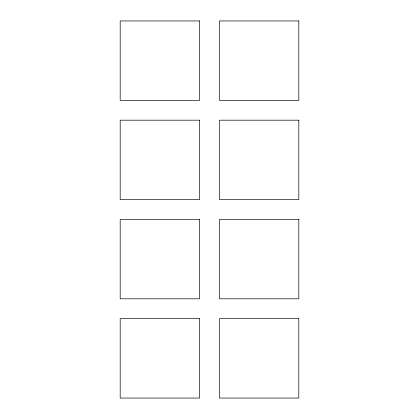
<?xml version="1.0" encoding="UTF-8"?>
<svg xmlns="http://www.w3.org/2000/svg" width="419" height="419" viewBox="0 0 419 419"><rect width="100%" height="100%" fill="white"/><g stroke="black" fill="none" stroke-linecap="round" stroke-linejoin="round"><path stroke-width="0.63" d="M199.575 20.95L120.185 20.95L120.185 100.34L199.575 100.34L199.575 20.95M298.815 20.95L219.425 20.95L219.425 100.34L298.815 100.34L298.815 20.95M199.575 120.185L120.185 120.185L120.185 199.575L199.575 199.575L199.575 120.185M298.815 120.185L219.425 120.185L219.425 199.575L298.815 199.575L298.815 120.185M199.575 219.425L120.185 219.425L120.185 298.815L199.575 298.815L199.575 219.425M298.815 219.425L219.425 219.425L219.425 298.815L298.815 298.815L298.815 219.425M199.575 318.66L120.185 318.66L120.185 398.05L199.575 398.05L199.575 318.66M298.815 318.66L219.425 318.66L219.425 398.05L298.815 398.05L298.815 318.66"/></g></svg>
